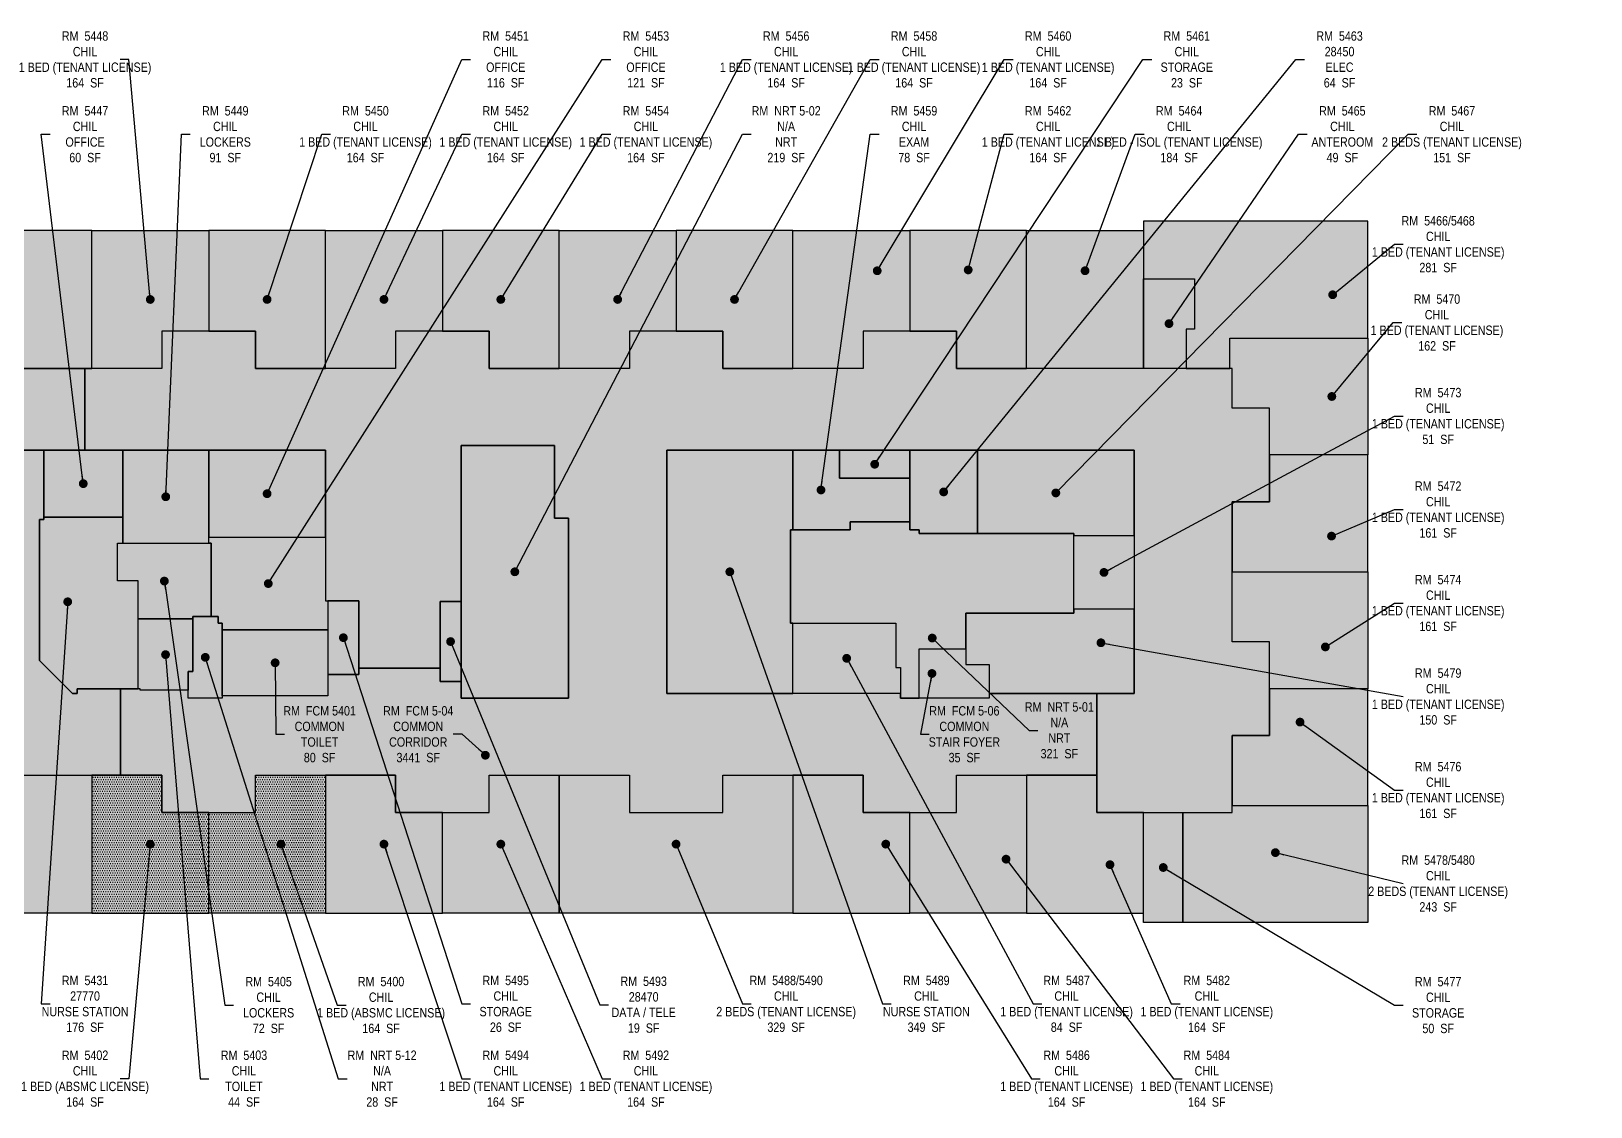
# Model space of a CAD drawing. Header units: inches. Extents: x -3297 to 3555, y 188 to 2926.
# Drawn here: x 1553 to 3555, y 1425 to 2805 of the extents above; entities that cross this region are included whole.
import ezdxf

# ---------------------------------------------------------------- set-up
doc = ezdxf.new("R2010")
doc.units = ezdxf.units.IN
doc.header["$MEASUREMENT"] = 0
for name, color, linetype in [('0-LABEL', 3, 'Continuous'), ('1-NRT', 200, 'Continuous'), ('1-NRT-PTN', 253, 'Continuous'), ('3-FCM', 190, 'Continuous'), ('3-FCM-PTN', 9, 'Continuous'), ('4-OCC', 6, 'Continuous'), ('4-OCC-PTN', 95, 'Continuous')]:
    doc.layers.add(name, color=color, linetype=linetype)
doc.styles.add('ArialN', font='ARIALN.TTF')
doc.dimstyles.new('AB-120', dxfattribs={"dimscale": 120, "dimtxt": 0.125, "dimasz": 0.09375, "dimexe": 0.0625, "dimexo": 0.125, "dimgap": 0.375, "dimtad": 0, "dimtih": 1, "dimtoh": 1, "dimdec": 4, "dimrnd": 0.0625, "dimzin": 0, "dimdsep": 46, "dimlunit": 4, "dimtxsty": 'ArialN', "dimblk": 'ARCHTICK', "dimcen": 0.09375, "dimclrd": 256, "dimclre": 256, "dimclrt": 256, "dimadec": 0, "dimazin": 0, "dimtfac": 1, "dimtdec": 4, "dimtofl": 0, "dimtmove": 2, "dimatfit": 3, "dimldrblk": 'DOT', "dimfxl": 0, "dimfrac": 2, "dimtolj": 1, "dimtzin": 0, "dimlwd": -1, "dimlwe": -1, "dimarcsym": 0})

# ---------------------------------------------------------------- blocks, each defined once
blk = doc.blocks.new('_ArchTick')
at = {"const_width": 0.15}
blk.add_lwpolyline([(-0.5, -0.5), (0.5, 0.5)], dxfattribs=at)
blk = doc.blocks.new('_Dot')
at = {"lineweight": -2}
blk.add_line((-0.5, 0), (-1, 0), dxfattribs=at)
at = {"const_width": 0.5}
blk.add_lwpolyline([(-0.25, 0, 1), (0.25, 0, 1)], format="xyb", close=True, dxfattribs=at)

msp = doc.modelspace()

# ---------------------------------------------------------------- hatches: boundary and pattern name
at = {"layer": '1-NRT-PTN'}
for points in [[(2242.5, 1949.5), (2242.5, 2180.5), (2224.5, 2180.5), (2224.5, 2273.5), (2104.5, 2273.5), (2104.5, 1949.5)], [(2891, 2160.5), (2692.5, 2160.5), (2692.5, 2165.5), (2680.5, 2165.5), (2680.5, 2175.5), (2604, 2175.5), (2604, 2165.5), (2527.5, 2165.5), (2527.5, 2045.5), (2662.5, 2045.5), (2662.5, 1988.5), (2668.5, 1988.5), (2668.5, 1949.5), (2692.5, 1949.5), (2692.5, 2012.5), (2752.5, 2012.5), (2752.5, 2058.5), (2891, 2058.5)], [(1760.2, 2054), (1792.5, 2054), (1792.5, 2045.6), (1798, 2045.6), (1798, 1949.5), (1754.2, 1949.5), (1754.2, 1983.5), (1760.2, 1983.5)]]:
    msp.add_hatch(color=256, dxfattribs=at).paths.add_polyline_path(points)
at = {"layer": '3-FCM-PTN'}
h = msp.add_hatch(color=256, dxfattribs=at)
h.paths.add_polyline_path([(1540.5, 2372.5), (1540.5, 2420.5), (1421.1, 2420.5), (1421.1, 2372.5), (1241.1, 2372.5), (1241.1, 2420.5), (1146.9, 2420.5), (1146.9, 2372.5), (941.1, 2372.5), (941.1, 2420.5), (846.9, 2420.5), (846.9, 2372.5), (505.9, 2372.5), (505.9, 2369.4), (503.3, 2369.4), (470.6, 2344), (470.6, 2341.2), (466.5, 2341.2), (466.5, 2007.5), (418.5, 2007.5), (418.5, 1907.5), (466.5, 1907.5), (466.5, 1802.5), (585.8, 1802.5), (585.8, 1850.5), (592.5, 1955.5), (592.5, 2055.2), (574.5, 2055.2), (574.5, 2156.7), (592.5, 2156.7), (592.5, 2267.5), (781.5, 2267.5), (781.5, 2273.5), (892.5, 2273.5), (892.5, 2267.5), (1621.5, 2267.5), (1621.5, 2372.5)])
h.paths.add_polyline_path([(1563.5, 2178.7), (1568.7, 2178.7), (1568.7, 2267.5), (1468.5, 2267.5), (1468.5, 2201.5), (1492.5, 2201.5), (1492.5, 2179.5), (1471.5, 2179.5), (1471.5, 2054.5), (1492.5, 2054.5), (1492.5, 1949.5), (1431.7, 1949.5), (1431.7, 1955.5), (592.5, 1955.5), (585.8, 1850.5), (820.5, 1850.5), (820.5, 1802.5), (940.5, 1802.5), (940.5, 1850.5), (1120.5, 1850.5), (1120.5, 1802.5), (1240.5, 1802.5), (1240.5, 1850.5), (1420.5, 1850.5), (1420.5, 1802.5), (1540.5, 1802.5), (1540.5, 1850.5), (1667.5, 1850.5), (1667.5, 1961.5), (1611.5, 1961.5), (1611.5, 1955.5), (1605.5, 1955.5), (1563.5, 1997.7)])
h = msp.add_hatch(color=256, dxfattribs=at)
h.dxf.hatch_style = 1
h.paths.add_polyline_path([(1667.5, 1850.5), (1720.5, 1850.5), (1720.5, 1802.5), (1840.5, 1802.5), (1840.5, 1850.5), (2020.5, 1850.5), (2020.5, 1802.5), (2140.5, 1802.5), (2140.5, 1850.5), (2320.5, 1850.5), (2320.5, 1802.5), (2440.5, 1802.5), (2440.5, 1850.5), (2620.5, 1850.5), (2620.5, 1802.5), (2740.5, 1802.5), (2740.5, 1850.5), (2920.5, 1850.5), (2920.5, 1955.5), (2782.5, 1955.5), (2782.5, 1949.5), (2668.5, 1949.5), (2668.5, 1955.5), (2368.5, 1955.5), (2368.5, 2267.5), (2968.5, 2267.5), (2968.5, 1955.5), (2920.5, 1955.5), (2920.5, 1802.5), (3094.5, 1802.5), (3094.5, 1901.5), (3142.5, 1901.5), (3142.5, 2021.5), (3094.5, 2021.5), (3094.5, 2201.5), (3142.5, 2201.5), (3142.5, 2321.5), (3094.5, 2321.5), (3094.5, 2372.5), (2920.5, 2372.5), (2740.5, 2372.5), (2740.5, 2420.5), (2620.5, 2420.5), (2620.5, 2372.5), (2440.5, 2372.5), (2440.5, 2420.5), (2320.5, 2420.5), (2320.5, 2372.5), (2140.5, 2372.5), (2140.5, 2420.5), (2020.5, 2420.5), (2020.5, 2372.5), (1840.5, 2372.5), (1840.5, 2420.5), (1720.5, 2420.5), (1720.5, 2372.5), (1621.5, 2372.5), (1621.5, 2267.5), (1930.5, 2267.5), (1930.5, 2074.2), (1973.2, 2074.2), (1973.2, 1987.9), (2077.5, 1987.9), (2077.5, 2073.5), (2104.5, 2073.5), (2104.5, 2273.5), (2224.5, 2273.5), (2224.5, 2180.5), (2242.5, 2180.5), (2242.5, 1949.5), (2104.5, 1949.5), (2104.5, 1970.5), (2077.5, 1970.5), (2077.5, 1987.9), (1973.2, 1987.9), (1973.2, 1979.5), (1933.5, 1979.5), (1933.5, 1952.5), (1798, 1952.5), (1798, 1949.5), (1754.2, 1949.5), (1754.2, 1959.5), (1692.5, 1959.5), (1692.5, 1961.5), (1667.5, 1961.5)])
for points in [[(1933.5, 2037), (1933.5, 1979.5), (1933.5, 1952.5), (1798, 1952.5), (1798, 2037)], [(2692.5, 2012.5), (2752.5, 2012.5), (2752.5, 1992.7), (2782.5, 1992.7), (2782.5, 1949.5), (2692.5, 1949.5)]]:
    msp.add_hatch(color=256, dxfattribs=at).paths.add_polyline_path(points)
at = {"layer": '4-OCC-PTN'}
for color, points in [(20, [(1480.5, 2420.5), (1540.5, 2420.5), (1540.5, 2372.5), (1630.5, 2372.5), (1630.5, 2549.5), (1480.5, 2549.5)]), (87, [(1780.5, 2549.5), (1630.5, 2549.5), (1630.5, 2372.5), (1720.5, 2372.5), (1720.5, 2420.5), (1780.5, 2420.5)]), (87, [(1930.5, 2549.5), (1780.5, 2549.5), (1780.5, 2420.5), (1840.5, 2420.5), (1840.5, 2372.5), (1930.5, 2372.5)]), (87, [(2080.5, 2549.5), (1930.5, 2549.5), (1930.5, 2372.5), (2020.5, 2372.5), (2020.5, 2420.5), (2080.5, 2420.5)]), (87, [(2230.5, 2549.5), (2080.5, 2549.5), (2080.5, 2420.5), (2140.5, 2420.5), (2140.5, 2372.5), (2230.5, 2372.5)]), (87, [(2380.5, 2549.5), (2230.5, 2549.5), (2230.5, 2372.5), (2320.5, 2372.5), (2320.5, 2420.5), (2380.5, 2420.5)]), (87, [(2530.5, 2549.5), (2380.5, 2549.5), (2380.5, 2420.5), (2440.5, 2420.5), (2440.5, 2372.5), (2530.5, 2372.5)]), (87, [(2680.5, 2549.5), (2530.5, 2549.5), (2530.5, 2372.5), (2620.5, 2372.5), (2620.5, 2420.5), (2680.5, 2420.5)]), (87, [(2830.5, 2549.5), (2680.5, 2549.5), (2680.5, 2420.5), (2740.5, 2420.5), (2740.5, 2372.5), (2830.5, 2372.5)]), (87, [(2980.5, 2487.5), (2980.5, 2372.5), (2942.3, 2372.5), (2920.5, 2372.5), (2830.5, 2372.5), (2830.5, 2549.5), (2980.5, 2549.5)]), (87, [(3046, 2487.5), (3046, 2423), (3035.5, 2423), (3035.5, 2372.5), (3091.5, 2372.5), (3091.5, 2411.5), (3268.5, 2411.5), (3268.5, 2561.5), (3004.5, 2561.5), (2980.5, 2561.5), (2980.5, 2487.5)]), (87, [(3091.5, 2411.5), (3091.5, 2372.5), (3094.5, 2372.5), (3094.5, 2321.5), (3142.5, 2321.5), (3142.5, 2261.5), (3268.5, 2261.5), (3268.5, 2411.5)]), (87, [(1670.2, 2267.5), (1568.7, 2267.5), (1568.7, 2181.7), (1670.2, 2181.7)]), (87, [(1780.5, 2267.5), (1670.2, 2267.5), (1670.2, 2148.1), (1780.5, 2148.1)]), (87, [(1780.5, 2267.5), (1780.5, 2155.9), (1930.5, 2155.9), (1930.5, 2267.5)]), (87, [(2368.5, 1955.5), (2530.5, 1955.5), (2530.5, 2045.5), (2527.5, 2045.5), (2527.5, 2165.5), (2530.5, 2165.5), (2530.5, 2267.5), (2368.5, 2267.5)]), (87, [(2530.5, 2267.5), (2530.5, 2165.5), (2604, 2165.5), (2604, 2175.5), (2680.5, 2175.5), (2680.5, 2231.5), (2590.5, 2231.5), (2590.5, 2267.5)]), (55, [(2680.5, 2267.5), (2680.5, 2165.5), (2692.5, 2165.5), (2692.5, 2160.5), (2767.5, 2160.5), (2767.5, 2267.5)]), (87, [(2968.5, 2267.5), (2767.5, 2267.5), (2767.5, 2160.5), (2891, 2160.5), (2891, 2157.9), (2968.5, 2157.9)]), (87, [(3142.5, 2261.5), (3142.5, 2201.5), (3094.5, 2201.5), (3094.5, 2111.5), (3268.5, 2111.5), (3268.5, 2261.5)]), (44, [(1563.5, 1997.7), (1605.5, 1955.5), (1611.5, 1955.5), (1611.5, 1961.5), (1689.9, 1961.5), (1689.9, 2043), (1689.9, 2099.9), (1663.5, 2099.9), (1663.5, 2148.1), (1670.2, 2148.1), (1670.2, 2181.7), (1568.7, 2181.7), (1568.7, 2178.7), (1563.5, 2178.7)]), (87, [(1663.5, 2148.1), (1783.6, 2148.1), (1783.6, 2054), (1760.2, 2054), (1760.2, 2051), (1689.9, 2051), (1689.9, 2099.9), (1663.5, 2099.9)]), (87, [(1783.6, 2054), (1783.6, 2148.1), (1780.5, 2148.1), (1780.5, 2155.9), (1930.5, 2155.9), (1930.5, 2074.2), (1933.5, 2074.2), (1933.5, 2037), (1798, 2037), (1798, 2045.6), (1792.5, 2045.6), (1792.5, 2054)]), (87, [(2891, 2063.6), (2968.5, 2063.6), (2968.5, 2157.9), (2891, 2157.9)]), (87, [(3142.5, 2021.5), (3142.5, 1961.5), (3268.5, 1961.5), (3268.5, 2111.5), (3094.5, 2111.5), (3094.5, 2021.5)]), (87, [(1933.5, 2074.2), (1933.5, 1979.5), (1973.2, 1979.5), (1973.2, 2074.2)]), (62, [(2104.5, 2073.5), (2077.5, 2073.5), (2077.5, 1970.5), (2104.5, 1970.5)]), (87, [(2968.5, 2063.6), (2891, 2063.6), (2891, 2058.5), (2752.5, 2058.5), (2752.5, 1992.7), (2782.5, 1992.7), (2782.5, 1955.5), (2968.5, 1955.5)]), (87, [(1689.9, 2051), (1760.2, 2051), (1760.2, 1983.5), (1754.2, 1983.5), (1754.2, 1959.5), (1692.5, 1959.5), (1692.5, 1961.5), (1689.9, 1961.5)]), (87, [(2662.5, 2045.5), (2530.5, 2045.5), (2530.5, 1955.5), (2668.5, 1955.5), (2668.5, 1988.5), (2662.5, 1988.5)]), (87, [(3268.5, 1961.5), (3142.5, 1961.5), (3142.5, 1901.5), (3094.5, 1901.5), (3094.5, 1811.5), (3268.5, 1811.5)]), (44, [(1480.5, 1802.5), (1540.5, 1802.5), (1540.5, 1850.5), (1630.5, 1850.5), (1630.5, 1673.5), (1480.5, 1673.5)]), (87, [(1780.5, 1802.5), (1720.5, 1802.5), (1720.5, 1850.5), (1630.5, 1850.5), (1630.5, 1673.5), (1780.5, 1673.5)]), (87, [(1780.5, 1802.5), (1840.5, 1802.5), (1840.5, 1850.5), (1930.5, 1850.5), (1930.5, 1673.5), (1780.5, 1673.5)]), (87, [(2080.5, 1802.5), (2020.5, 1802.5), (2020.5, 1850.5), (1930.5, 1850.5), (1930.5, 1673.5), (2080.5, 1673.5)]), (87, [(2230.5, 1850.5), (2140.5, 1850.5), (2140.5, 1802.5), (2080.5, 1802.5), (2080.5, 1673.5), (2230.5, 1673.5)]), (87, [(2320.5, 1802.5), (2440.5, 1802.5), (2440.5, 1850.5), (2530.5, 1850.5), (2530.5, 1673.5), (2230.5, 1673.5), (2230.5, 1850.5), (2320.5, 1850.5)]), (87, [(2680.5, 1673.5), (2680.5, 1802.5), (2620.5, 1802.5), (2620.5, 1850.5), (2530.5, 1850.5), (2530.5, 1673.5)]), (87, [(2830.5, 1850.5), (2740.5, 1850.5), (2740.5, 1802.5), (2680.5, 1802.5), (2680.5, 1673.5), (2830.5, 1673.5)]), (87, [(2980.5, 1802.5), (2920.5, 1802.5), (2920.5, 1850.5), (2830.5, 1850.5), (2830.5, 1673.5), (2980.5, 1673.5)]), (87, [(2980.5, 1661.5), (3031.2, 1661.5), (3031.2, 1802.5), (2980.5, 1802.5)]), (87, [(3268.5, 1811.5), (3094.5, 1811.5), (3094.5, 1802.5), (3031.2, 1802.5), (3031.2, 1661.5), (3268.5, 1661.5)])]:
    msp.add_hatch(color=color, dxfattribs=at).paths.add_polyline_path(points)
for points in [[(3046, 2487.5), (2980.5, 2487.5), (2980.5, 2372.5), (3035.5, 2372.5), (3035.5, 2423), (3046, 2423)], [(2680.5, 2267.5), (2590.5, 2267.5), (2590.5, 2231.5), (2680.5, 2231.5)]]:
    msp.add_hatch(color=87, dxfattribs=at).paths.add_polyline_path(points, flags=17)
h = msp.add_hatch(dxfattribs=at)
h.set_pattern_fill('DOTS', color=44, scale=48, style=0)
h.paths.add_polyline_path([(1780.5, 1802.5), (1720.5, 1802.5), (1720.5, 1850.5), (1630.5, 1850.5), (1630.5, 1673.5), (1780.5, 1673.5)])
h = msp.add_hatch(dxfattribs=at)
h.set_pattern_fill('DOTS', color=44, scale=48, style=0)
h.paths.add_polyline_path([(1780.5, 1802.5), (1840.5, 1802.5), (1840.5, 1850.5), (1930.5, 1850.5), (1930.5, 1673.5), (1780.5, 1673.5)])

# ---------------------------------------------------------------- linework, layer by layer
at = {"layer": '1-NRT'}
for points in [[(2242.5, 1949.5), (2242.5, 2180.5), (2224.5, 2180.5), (2224.5, 2273.5), (2104.5, 2273.5), (2104.5, 1949.5)], [(2891, 2160.5), (2692.5, 2160.5), (2692.5, 2165.5), (2680.5, 2165.5), (2680.5, 2175.5), (2604, 2175.5), (2604, 2165.5), (2527.5, 2165.5), (2527.5, 2045.5), (2662.5, 2045.5), (2662.5, 1988.5), (2668.5, 1988.5), (2668.5, 1949.5), (2692.5, 1949.5), (2692.5, 2012.5), (2752.5, 2012.5), (2752.5, 2012.5), (2752.5, 2058.5), (2891, 2058.5)], [(1760.2, 2054), (1792.5, 2054), (1792.5, 2045.6), (1798, 2045.6), (1798, 1949.5), (1754.2, 1949.5), (1754.2, 1983.5), (1760.2, 1983.5)]]:
    msp.add_lwpolyline(points, close=True, dxfattribs=at)
at = {"layer": '3-FCM'}
for points in [[(1667.5, 1850.5), (1720.5, 1850.5), (1720.5, 1802.5), (1840.5, 1802.5), (1840.5, 1850.5), (2020.5, 1850.5), (2020.5, 1802.5), (2140.5, 1802.5), (2140.5, 1850.5), (2320.5, 1850.5), (2320.5, 1802.5), (2440.5, 1802.5), (2440.5, 1850.5), (2620.5, 1850.5), (2620.5, 1802.5), (2740.5, 1802.5), (2740.5, 1850.5), (2920.5, 1850.5), (2920.5, 1955.5), (2782.5, 1955.5), (2782.5, 1949.5), (2668.5, 1949.5), (2668.5, 1955.5), (2368.5, 1955.5), (2368.5, 2267.5), (2968.5, 2267.5), (2968.5, 1955.5), (2920.5, 1955.5), (2920.5, 1802.5), (3094.5, 1802.5), (3094.5, 1901.5), (3142.5, 1901.5), (3142.5, 2021.5), (3094.5, 2021.5), (3094.5, 2201.5), (3142.5, 2201.5), (3142.5, 2321.5), (3094.5, 2321.5), (3094.5, 2372.5), (2920.5, 2372.5), (2740.5, 2372.5), (2740.5, 2420.5), (2620.5, 2420.5), (2620.5, 2372.5), (2440.5, 2372.5), (2440.5, 2420.5), (2320.5, 2420.5), (2320.5, 2372.5), (2140.5, 2372.5), (2140.5, 2420.5), (2020.5, 2420.5), (2020.5, 2372.5), (1840.5, 2372.5), (1840.5, 2420.5), (1720.5, 2420.5), (1720.5, 2372.5), (1621.5, 2372.5), (1621.5, 2267.5), (1930.5, 2267.5), (1930.5, 2074.2), (1973.2, 2074.2), (1973.2, 1987.9), (2077.5, 1987.9), (2077.5, 2073.5), (2104.5, 2073.5), (2104.5, 2273.5), (2224.5, 2273.5), (2224.5, 2180.5), (2242.5, 2180.5), (2242.5, 1949.5), (2104.5, 1949.5), (2104.5, 1970.5), (2077.5, 1970.5), (2077.5, 1987.9), (1973.2, 1987.9), (1973.2, 1979.5), (1933.5, 1979.5), (1933.5, 1952.5), (1798, 1952.5), (1798, 1949.5), (1754.2, 1949.5), (1754.2, 1959.5), (1692.5, 1959.5), (1692.5, 1961.5), (1667.5, 1961.5), (1667.5, 1850.5)], [(2692.5, 2012.5), (2752.5, 2012.5), (2752.5, 1992.7), (2782.5, 1992.7), (2782.5, 1949.5), (2692.5, 1949.5)]]:
    msp.add_lwpolyline(points, close=True, dxfattribs=at)
for points in [[(892.5, 2267.5), (1621.5, 2267.5), (1621.5, 2372.5), (1540.5, 2372.5)], [(1540.5, 1850.5), (1667.5, 1850.5), (1667.5, 1961.5), (1611.5, 1961.5), (1611.5, 1955.5), (1605.5, 1955.5), (1563.5, 1997.7), (1563.5, 2178.7), (1568.7, 2178.7), (1568.7, 2267.5), (1468.5, 2267.5)], [(1933.5, 2037), (1933.5, 1979.5), (1933.5, 1979.5), (1933.5, 1952.5), (1798, 1952.5), (1798, 2037), (1933.5, 2037)]]:
    msp.add_lwpolyline(points, dxfattribs=at)
at = {"layer": '4-OCC'}
for points in [[(1480.5, 2420.5), (1540.5, 2420.5), (1540.5, 2372.5), (1630.5, 2372.5), (1630.5, 2549.5), (1480.5, 2549.5), (1480.5, 2549.5), (1480.5, 2549.5), (1480.5, 2420.5)], [(1780.5, 2420.5), (1720.5, 2420.5), (1720.5, 2372.5), (1630.5, 2372.5), (1630.5, 2549.5), (1780.5, 2549.5), (1780.5, 2549.5), (1780.5, 2549.5), (1780.5, 2420.5)], [(1780.5, 2420.5), (1840.5, 2420.5), (1840.5, 2372.5), (1930.5, 2372.5), (1930.5, 2549.5), (1780.5, 2549.5), (1780.5, 2549.5), (1780.5, 2549.5), (1780.5, 2420.5)], [(2080.5, 2420.5), (2020.5, 2420.5), (2020.5, 2372.5), (1930.5, 2372.5), (1930.5, 2549.5), (2080.5, 2549.5), (2080.5, 2549.5), (2080.5, 2549.5), (2080.5, 2420.5)], [(2080.5, 2420.5), (2140.5, 2420.5), (2140.5, 2372.5), (2230.5, 2372.5), (2230.5, 2549.5), (2080.5, 2549.5), (2080.5, 2549.5), (2080.5, 2549.5), (2080.5, 2420.5)], [(2380.5, 2420.5), (2320.5, 2420.5), (2320.5, 2372.5), (2230.5, 2372.5), (2230.5, 2549.5), (2380.5, 2549.5), (2380.5, 2549.5), (2380.5, 2549.5), (2380.5, 2420.5)], [(2380.5, 2420.5), (2440.5, 2420.5), (2440.5, 2372.5), (2530.5, 2372.5), (2530.5, 2549.5), (2380.5, 2549.5), (2380.5, 2549.5), (2380.5, 2549.5), (2380.5, 2420.5)], [(2680.5, 2420.5), (2620.5, 2420.5), (2620.5, 2372.5), (2530.5, 2372.5), (2530.5, 2549.5), (2680.5, 2549.5), (2680.5, 2549.5), (2680.5, 2549.5), (2680.5, 2420.5)], [(2680.5, 2420.5), (2740.5, 2420.5), (2740.5, 2372.5), (2830.5, 2372.5), (2830.5, 2549.5), (2680.5, 2549.5), (2680.5, 2549.5), (2680.5, 2549.5), (2680.5, 2420.5)], [(2980.5, 2487.5), (2980.5, 2372.5), (2942.3, 2372.5), (2920.5, 2372.5), (2830.5, 2372.5), (2830.5, 2549.5), (2980.5, 2549.5), (2980.5, 2549.5), (2980.5, 2549.5), (2980.5, 2487.5)], [(3142.5, 2261.5), (3142.5, 2321.5), (3094.5, 2321.5), (3094.5, 2372.5), (3091.5, 2372.5), (3091.5, 2411.5), (3268.5, 2411.5), (3268.5, 2261.5), (3268.5, 2261.5), (3268.5, 2261.5), (3142.5, 2261.5)], [(1670.2, 2267.5), (1568.7, 2267.5), (1568.7, 2267.5), (1568.7, 2181.7), (1568.7, 2181.7), (1670.2, 2181.7), (1670.2, 2267.5)], [(1780.5, 2267.5), (1670.2, 2267.5), (1670.2, 2267.5), (1670.2, 2148.1), (1670.2, 2148.1), (1780.5, 2148.1), (1780.5, 2267.5)], [(1780.5, 2267.5), (1780.5, 2155.9), (1930.5, 2155.9), (1930.5, 2267.5), (1780.5, 2267.5)], [(2527.5, 2165.5), (2530.5, 2165.5), (2530.5, 2267.5), (2368.5, 2267.5), (2368.5, 1955.5), (2530.5, 1955.5), (2530.5, 1955.5), (2530.5, 2045.5), (2527.5, 2045.5), (2527.5, 2165.5)], [(2530.5, 2267.5), (2530.5, 2165.5), (2604, 2165.5), (2604, 2175.5), (2680.5, 2175.5), (2680.5, 2175.5), (2680.5, 2231.5), (2680.5, 2231.5), (2590.5, 2231.5), (2590.5, 2231.5), (2590.5, 2267.5), (2530.5, 2267.5)], [(2590.5, 2267.5), (2590.5, 2231.5), (2680.5, 2231.5), (2680.5, 2267.5), (2590.5, 2267.5)], [(2680.5, 2267.5), (2680.5, 2165.5), (2692.5, 2165.5), (2692.5, 2160.5), (2767.5, 2160.5), (2767.5, 2267.5), (2680.5, 2267.5)], [(2767.5, 2267.5), (2767.5, 2160.5), (2891, 2160.5), (2891, 2157.9), (2968.5, 2157.9), (2968.5, 2267.5), (2767.5, 2267.5)], [(3142.5, 2261.5), (3142.5, 2201.5), (3094.5, 2201.5), (3094.5, 2111.5), (3268.5, 2111.5), (3268.5, 2261.5), (3268.5, 2261.5), (3268.5, 2261.5), (3142.5, 2261.5)], [(1563.5, 1997.7), (1605.5, 1955.5), (1611.5, 1955.5), (1611.5, 1961.5), (1689.9, 1961.5), (1689.9, 2043), (1689.9, 2043), (1689.9, 2099.9), (1663.5, 2099.9), (1663.5, 2148.1), (1670.2, 2148.1), (1670.2, 2181.7), (1568.7, 2181.7), (1568.7, 2178.7), (1563.5, 2178.7), (1563.5, 1997.7)], [(1663.5, 2148.1), (1783.6, 2148.1), (1783.6, 2054), (1760.2, 2054), (1760.2, 2051), (1689.9, 2051), (1689.9, 2099.9), (1689.9, 2099.9), (1663.5, 2099.9), (1663.5, 2099.9), (1663.5, 2148.1), (1783.6, 2148.1)], [(3142.5, 1961.5), (3142.5, 2021.5), (3094.5, 2021.5), (3094.5, 2111.5), (3268.5, 2111.5), (3268.5, 1961.5), (3268.5, 1961.5), (3268.5, 1961.5), (3142.5, 1961.5)], [(1933.5, 2074.2), (1933.5, 1979.5), (1973.2, 1979.5), (1973.2, 2074.2), (1933.5, 2074.2)], [(2104.5, 2073.5), (2077.5, 2073.5), (2077.5, 1970.5), (2104.5, 1970.5), (2104.5, 2073.5)], [(2968.5, 2063.6), (2891, 2063.6), (2891, 2058.5), (2752.5, 2058.5), (2752.5, 1992.7), (2782.5, 1992.7), (2782.5, 1955.5), (2968.5, 1955.5), (2968.5, 2063.6)], [(2530.5, 2045.5), (2662.5, 2045.5), (2662.5, 1988.5), (2668.5, 1988.5), (2668.5, 1955.5), (2530.5, 1955.5), (2530.5, 2045.5)], [(3142.5, 1961.5), (3142.5, 1901.5), (3094.5, 1901.5), (3094.5, 1811.5), (3268.5, 1811.5), (3268.5, 1961.5), (3268.5, 1961.5), (3268.5, 1961.5), (3142.5, 1961.5)], [(1480.5, 1802.5), (1540.5, 1802.5), (1540.5, 1850.5), (1630.5, 1850.5), (1630.5, 1673.5), (1480.5, 1673.5), (1480.5, 1673.5), (1480.5, 1673.5), (1480.5, 1802.5)], [(1780.5, 1802.5), (1720.5, 1802.5), (1720.5, 1850.5), (1630.5, 1850.5), (1630.5, 1673.5), (1780.5, 1673.5), (1780.5, 1673.5), (1780.5, 1673.5), (1780.5, 1802.5)], [(1780.5, 1802.5), (1840.5, 1802.5), (1840.5, 1850.5), (1930.5, 1850.5), (1930.5, 1673.5), (1780.5, 1673.5), (1780.5, 1673.5), (1780.5, 1673.5), (1780.5, 1802.5)], [(2080.5, 1802.5), (2020.5, 1802.5), (2020.5, 1850.5), (1930.5, 1850.5), (1930.5, 1673.5), (2080.5, 1673.5), (2080.5, 1673.5), (2080.5, 1673.5), (2080.5, 1802.5)], [(2080.5, 1802.5), (2140.5, 1802.5), (2140.5, 1850.5), (2230.5, 1850.5), (2230.5, 1673.5), (2080.5, 1673.5), (2080.5, 1673.5), (2080.5, 1673.5), (2080.5, 1802.5)], [(2320.5, 1802.5), (2440.5, 1802.5), (2440.5, 1850.5), (2530.5, 1850.5), (2530.5, 1673.5), (2230.5, 1673.5), (2230.5, 1850.5), (2320.5, 1850.5), (2320.5, 1802.5)], [(2680.5, 1802.5), (2620.5, 1802.5), (2620.5, 1850.5), (2530.5, 1850.5), (2530.5, 1673.5), (2680.5, 1673.5), (2680.5, 1673.5), (2680.5, 1673.5), (2680.5, 1802.5)], [(2680.5, 1802.5), (2740.5, 1802.5), (2740.5, 1850.5), (2830.5, 1850.5), (2830.5, 1673.5), (2680.5, 1673.5), (2680.5, 1673.5), (2680.5, 1673.5), (2680.5, 1802.5)], [(2980.5, 1802.5), (2920.5, 1802.5), (2920.5, 1850.5), (2830.5, 1850.5), (2830.5, 1673.5), (2980.5, 1673.5), (2980.5, 1673.5), (2980.5, 1673.5), (2980.5, 1802.5)]]:
    msp.add_lwpolyline(points, dxfattribs=at)
for points in [[(3046, 2487.5), (3046, 2423), (3035.5, 2423), (3035.5, 2372.5), (3091.5, 2372.5), (3091.5, 2411.5), (3268.5, 2411.5), (3268.5, 2561.5), (3004.5, 2561.5), (2980.5, 2561.5), (2980.5, 2561.5), (2980.5, 2487.5)], [(2980.5, 2487.5), (3046, 2487.5), (3046, 2423), (3035.5, 2423), (3035.5, 2372.5), (2980.5, 2372.5)], [(1783.6, 2054), (1783.6, 2148.1), (1780.5, 2148.1), (1780.5, 2155.9), (1930.5, 2155.9), (1930.5, 2074.2), (1933.5, 2074.2), (1933.5, 2037), (1798, 2037), (1798, 2045.6), (1792.5, 2045.6), (1792.5, 2054)], [(2891, 2157.9), (2968.5, 2157.9), (2968.5, 2063.6), (2891, 2063.6)], [(1689.9, 2051), (1760.2, 2051), (1760.2, 1983.5), (1754.2, 1983.5), (1754.2, 1959.5), (1692.5, 1959.5), (1692.5, 1961.5), (1689.9, 1961.5)], [(3031.2, 1661.5), (2980.5, 1661.5), (2980.5, 1802.5), (3031.2, 1802.5)], [(3094.5, 1802.5), (3094.5, 1811.5), (3268.5, 1811.5), (3268.5, 1661.5), (3031.2, 1661.5), (3031.2, 1661.5), (3031.2, 1661.5), (3031.2, 1802.5)]]:
    msp.add_lwpolyline(points, close=True, dxfattribs=at)

# ---------------------------------------------------------------- texts
at = {"layer": '0-LABEL', "char_height": 12, "attachment_point": 5, "style": 'ArialN'}
for s, insert in [('RM  5448\\PCHIL\\P1 BED (TENANT LICENSE)\\P164  SF', (1621.8, 2769)), ('RM  5451\\PCHIL\\POFFICE\\P116  SF', (2161.8, 2769)), ('RM  5453\\PCHIL\\POFFICE\\P121  SF', (2341.8, 2769)), ('RM  5456\\PCHIL\\P1 BED (TENANT LICENSE)\\P164  SF', (2521.8, 2769)), ('RM  5458\\PCHIL\\P1 BED (TENANT LICENSE)\\P164  SF', (2686, 2769)), ('RM  5460\\PCHIL\\P1 BED (TENANT LICENSE)\\P164  SF', (2858.1, 2769)), ('RM  5461\\PCHIL\\PSTORAGE\\P23  SF', (3036.1, 2769)), ('RM  5463\\P28450\\PELEC\\P64  SF', (3232.2, 2769)), ('RM  5447\\PCHIL\\POFFICE\\P60  SF', (1621.8, 2673)), ('RM  5449\\PCHIL\\PLOCKERS\\P91  SF', (1801.8, 2673)), ('RM  5450\\PCHIL\\P1 BED (TENANT LICENSE)\\P164  SF', (1981.8, 2673)), ('RM  5452\\PCHIL\\P1 BED (TENANT LICENSE)\\P164  SF', (2161.8, 2673)), ('RM  5454\\PCHIL\\P1 BED (TENANT LICENSE)\\P164  SF', (2341.8, 2673)), ('RM  NRT 5-02\\PN/A\\PNRT\\P219  SF', (2521.8, 2673)), ('RM  5459\\PCHIL\\PEXAM\\P78  SF', (2686, 2673)), ('RM  5462\\PCHIL\\P1 BED (TENANT LICENSE)\\P164  SF', (2858.1, 2673)), ('RM  5464\\PCHIL\\P1 BED - ISOL (TENANT LICENSE)\\P184  SF', (3026.3, 2673)), ('RM  5465\\PCHIL\\PANTEROOM\\P49  SF', (3235.8, 2673)), ('RM  5467\\PCHIL\\P2 BEDS (TENANT LICENSE)\\P151  SF', (3376.5, 2673)), ('RM  5466/5468\\PCHIL\\P1 BED (TENANT LICENSE)\\P281  SF', (3358.8, 2531.9)), ('RM  5470\\PCHIL\\P1 BED (TENANT LICENSE)\\P162  SF', (3357.3, 2431.4)), ('RM  5473\\PCHIL\\P1 BED (TENANT LICENSE)\\P51  SF', (3358.8, 2311.4)), ('RM  5472\\PCHIL\\P1 BED (TENANT LICENSE)\\P161  SF', (3358.8, 2191.4)), ('RM  5474\\PCHIL\\P1 BED (TENANT LICENSE)\\P161  SF', (3358.8, 2071.4)), ('RM  5479\\PCHIL\\P1 BED (TENANT LICENSE)\\P150  SF', (3358.8, 1951.4)), ('RM  NRT 5-01\\PN/A\\PNRT\\P321  SF', (2872.5, 1908)), ('RM  FCM 5401\\PCOMMON\\PTOILET\\P80  SF', (1922.9, 1903)), ('RM  FCM 5-04\\PCOMMON\\PCORRIDOR\\P3441  SF', (2049.5, 1903)), ('RM  FCM 5-06\\PCOMMON\\PSTAIR FOYER\\P35  SF', (2750.6, 1903)), ('RM  5476\\PCHIL\\P1 BED (TENANT LICENSE)\\P161  SF', (3358.8, 1831.4)), ('RM  5478/5480\\PCHIL\\P2 BEDS (TENANT LICENSE)\\P243  SF', (3358.8, 1711.4)), ('RM  5431\\P27770\\PNURSE STATION\\P176  SF', (1621.8, 1557)), ('RM  5405\\PCHIL\\PLOCKERS\\P72  SF', (1857.4, 1555.5)), ('RM  5400\\PCHIL\\P1 BED (ABSMC LICENSE)\\P164  SF', (2001.8, 1555.5)), ('RM  5495\\PCHIL\\PSTORAGE\\P26  SF', (2161.8, 1557)), ('RM  5493\\P28470\\PDATA / TELE\\P19  SF', (2338.9, 1555.9)), ('RM  5488/5490\\PCHIL\\P2 BEDS (TENANT LICENSE)\\P329  SF', (2521.8, 1557)), ('RM  5489\\PCHIL\\PNURSE STATION\\P349  SF', (2701.8, 1557)), ('RM  5487\\PCHIL\\P1 BED (TENANT LICENSE)\\P84  SF', (2881.8, 1557)), ('RM  5482\\PCHIL\\P1 BED (TENANT LICENSE)\\P164  SF', (3061.8, 1557)), ('RM  5477\\PCHIL\\PSTORAGE\\P50  SF', (3358.8, 1555.4)), ('RM  5402\\PCHIL\\P1 BED (ABSMC LICENSE)\\P164  SF', (1621.8, 1461)), ('RM  5403\\PCHIL\\PTOILET\\P44  SF', (1825.8, 1461)), ('RM  NRT 5-12\\PN/A\\PNRT\\P28  SF', (2003.1, 1461)), ('RM  5494\\PCHIL\\P1 BED (TENANT LICENSE)\\P164  SF', (2161.8, 1461)), ('RM  5492\\PCHIL\\P1 BED (TENANT LICENSE)\\P164  SF', (2341.8, 1461)), ('RM  5486\\PCHIL\\P1 BED (TENANT LICENSE)\\P164  SF', (2881.8, 1461)), ('RM  5484\\PCHIL\\P1 BED (TENANT LICENSE)\\P164  SF', (3061.8, 1461))]:
    msp.add_mtext(s, dxfattribs=dict(at, insert=insert))

# ---------------------------------------------------------------- leaders
at = {"layer": '0-LABEL', "annotation_type": 0, "has_hookline": 1}
for points, hookline_direction, text_width in [([(1705.5, 2461), (1678.1, 2769), (1666.8, 2769)], 1, 168), ([(1855.5, 2211.7), (2105.6, 2769), (2116.8, 2769)], 0, 56), ([(1857, 2096.4), (2285.6, 2769), (2296.8, 2769)], 0, 57.9), ([(2305.5, 2461), (2465.6, 2769), (2476.8, 2769)], 0, 168), ([(2455.5, 2461), (2629.7, 2769), (2641, 2769)], 0, 168), ([(2635.5, 2249.5), (2979.8, 2769), (2991.1, 2769)], 0, 65.9), ([(2638.7, 2497.8), (2801.8, 2769), (2813.1, 2769)], 0, 168), ([(2724, 2214), (3176, 2769), (3187.2, 2769)], 0, 57.9), ([(1619.5, 2224.6), (1565.6, 2673), (1576.8, 2673)], 0, 57.9), ([(1725.4, 2207.8), (1745.6, 2673), (1756.8, 2673)], 0, 64), ([(1855.5, 2461), (1925.6, 2673), (1936.8, 2673)], 0, 168), ([(2005.5, 2461), (2105.6, 2673), (2116.8, 2673)], 0, 168), ([(2155.5, 2461), (2285.6, 2673), (2296.8, 2673)], 0, 168), ([(2173.5, 2111.5), (2465.6, 2673), (2476.8, 2673)], 0, 86.8), ([(2566.5, 2216.5), (2629.7, 2673), (2641, 2673)], 0, 57.9), ([(2755.5, 2498.9), (2801.8, 2673), (2813.1, 2673)], 0, 168), ([(2868, 2212.7), (3320.2, 2673), (3331.5, 2673)], 0, 178.3), ([(2905.5, 2497.8), (2970, 2673), (2981.3, 2673)], 0, 211.6), ([(3013.3, 2430), (3179.6, 2673), (3190.8, 2673)], 0, 78.4), ([(3223.4, 2467), (3302.6, 2531.9), (3313.8, 2531.9)], 0, 168), ([(3222.3, 2336.5), (3301.1, 2431.4), (3312.3, 2431.4)], 0, 168), ([(2929.8, 2110.7), (3302.6, 2311.4), (3313.8, 2311.4)], 0, 168), ([(3221.9, 2157.3), (3302.6, 2191.4), (3313.8, 2191.4)], 0, 168), ([(1723.6, 2099.6), (1801.2, 1555.5), (1812.4, 1555.5)], 0, 64), ([(2449.5, 2111.5), (2645.6, 1557), (2656.8, 1557)], 0, 109.3), ([(1599.5, 2073), (1565.6, 1557), (1576.8, 1557)], 0, 109.3), ([(3214, 2015.1), (3302.6, 2071.4), (3313.8, 2071.4)], 0, 168), ([(1953.4, 2026.9), (2105.6, 1557), (2116.8, 1557)], 0, 65.9), ([(2091, 2022), (2282.7, 1555.9), (2293.9, 1555.9)], 0, 80.7), ([(2709.3, 2026.5), (2833.8, 1908), (2845.1, 1908)], 0, 85), ([(2925.9, 2020.4), (3313.8, 1951.4)], 0, 168), ([(1725.1, 2005.2), (1769.6, 1461), (1780.8, 1461)], 0, 57.9), ([(1776.1, 2001.7), (1946.9, 1461), (1958.1, 1461)], 0, 86.8), ([(2599.5, 2000.5), (2838.9, 1557), (2850.2, 1557)], 0, 168), ([(1865.8, 1994.7), (1866.7, 1903), (1877.9, 1903)], 0, 89.6), ([(2709, 1981), (2694.4, 1903), (2705.6, 1903)], 0, 90.8), ([(3181.5, 1918.6), (3302.6, 1831.4), (3313.8, 1831.4)], 0, 168), ([(1404.2, 1877), (1441.1, 1903), (1452.3, 1903)], 0, 88.4), ([(2135.7, 1876.1), (2105.7, 1903), (2094.5, 1903)], 1, 88.4), ([(1705.5, 1762), (1678.1, 1461), (1666.8, 1461)], 1, 161.9), ([(1873.3, 1762), (1945.5, 1555.5), (1956.8, 1555.5)], 0, 161.9), ([(2005.5, 1762), (2105.6, 1461), (2116.8, 1461)], 0, 168), ([(2155.5, 1762), (2285.6, 1461), (2296.8, 1461)], 0, 168), ([(2380.5, 1762), (2465.6, 1557), (2476.8, 1557)], 0, 178.3), ([(2649.7, 1762), (2836.8, 1461), (2848.1, 1461)], 0, 168), ([(2804.1, 1742.7), (3018.9, 1461), (3030.2, 1461)], 0, 168), ([(3149.9, 1751.1), (3313.8, 1711.4)], 0, 178.3), ([(2937.5, 1735.6), (3016.1, 1557), (3027.4, 1557)], 0, 168), ([(3005.9, 1732), (3302.6, 1555.4), (3313.8, 1555.4)], 0, 65.9)]:
    msp.add_leader(points, dimstyle='AB-120', dxfattribs=dict(at, hookline_direction=hookline_direction, text_width=text_width))

doc.saveas('drawing.dxf')
